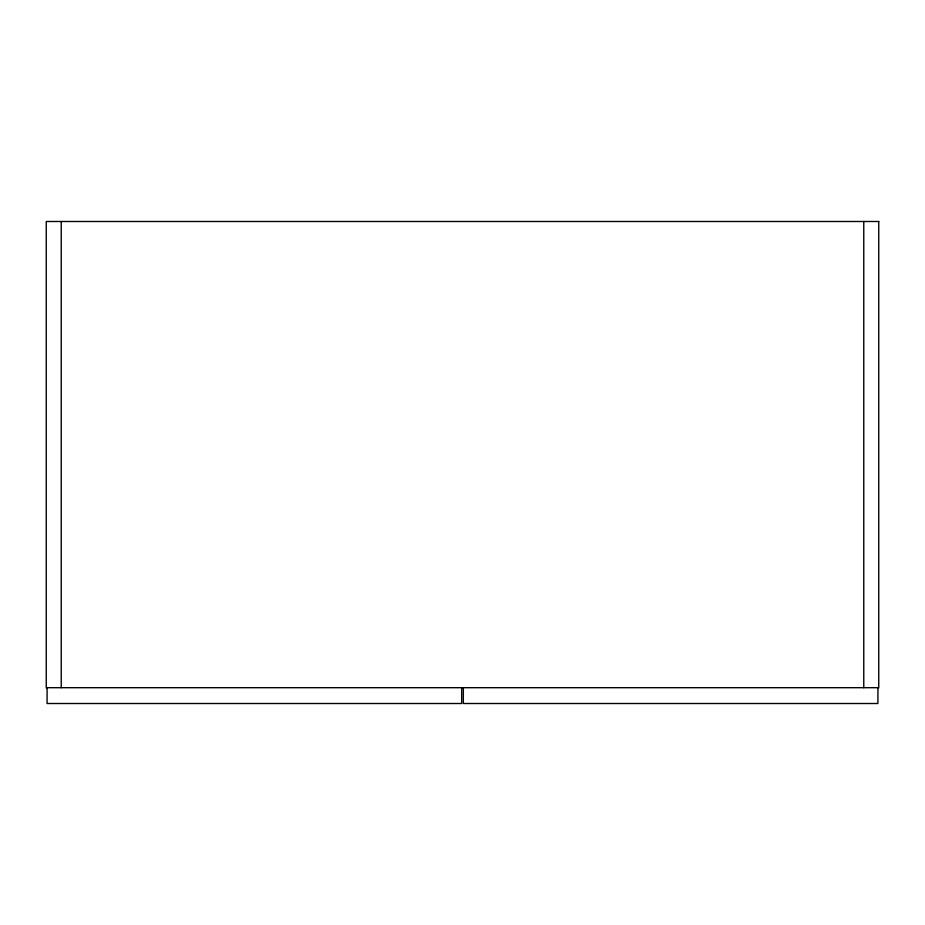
<?xml version="1.0" encoding="UTF-8"?>
<svg xmlns="http://www.w3.org/2000/svg" width="925" height="925" viewBox="0 0 925 925"><rect width="100%" height="100%" fill="white"/><g stroke="black" fill="none" stroke-linecap="round" stroke-linejoin="round"><path stroke-width="1.39" d="M877.918 687.691L877.918 703.509L463.333 703.509L463.333 687.691M863.765 221.491L863.765 687.691M461.667 687.691L461.667 703.509L47.082 703.509L47.082 687.691M61.235 221.491L61.235 687.691M878.75 221.491L46.25 221.491L46.25 687.691L878.75 687.691L878.75 221.491"/></g></svg>
